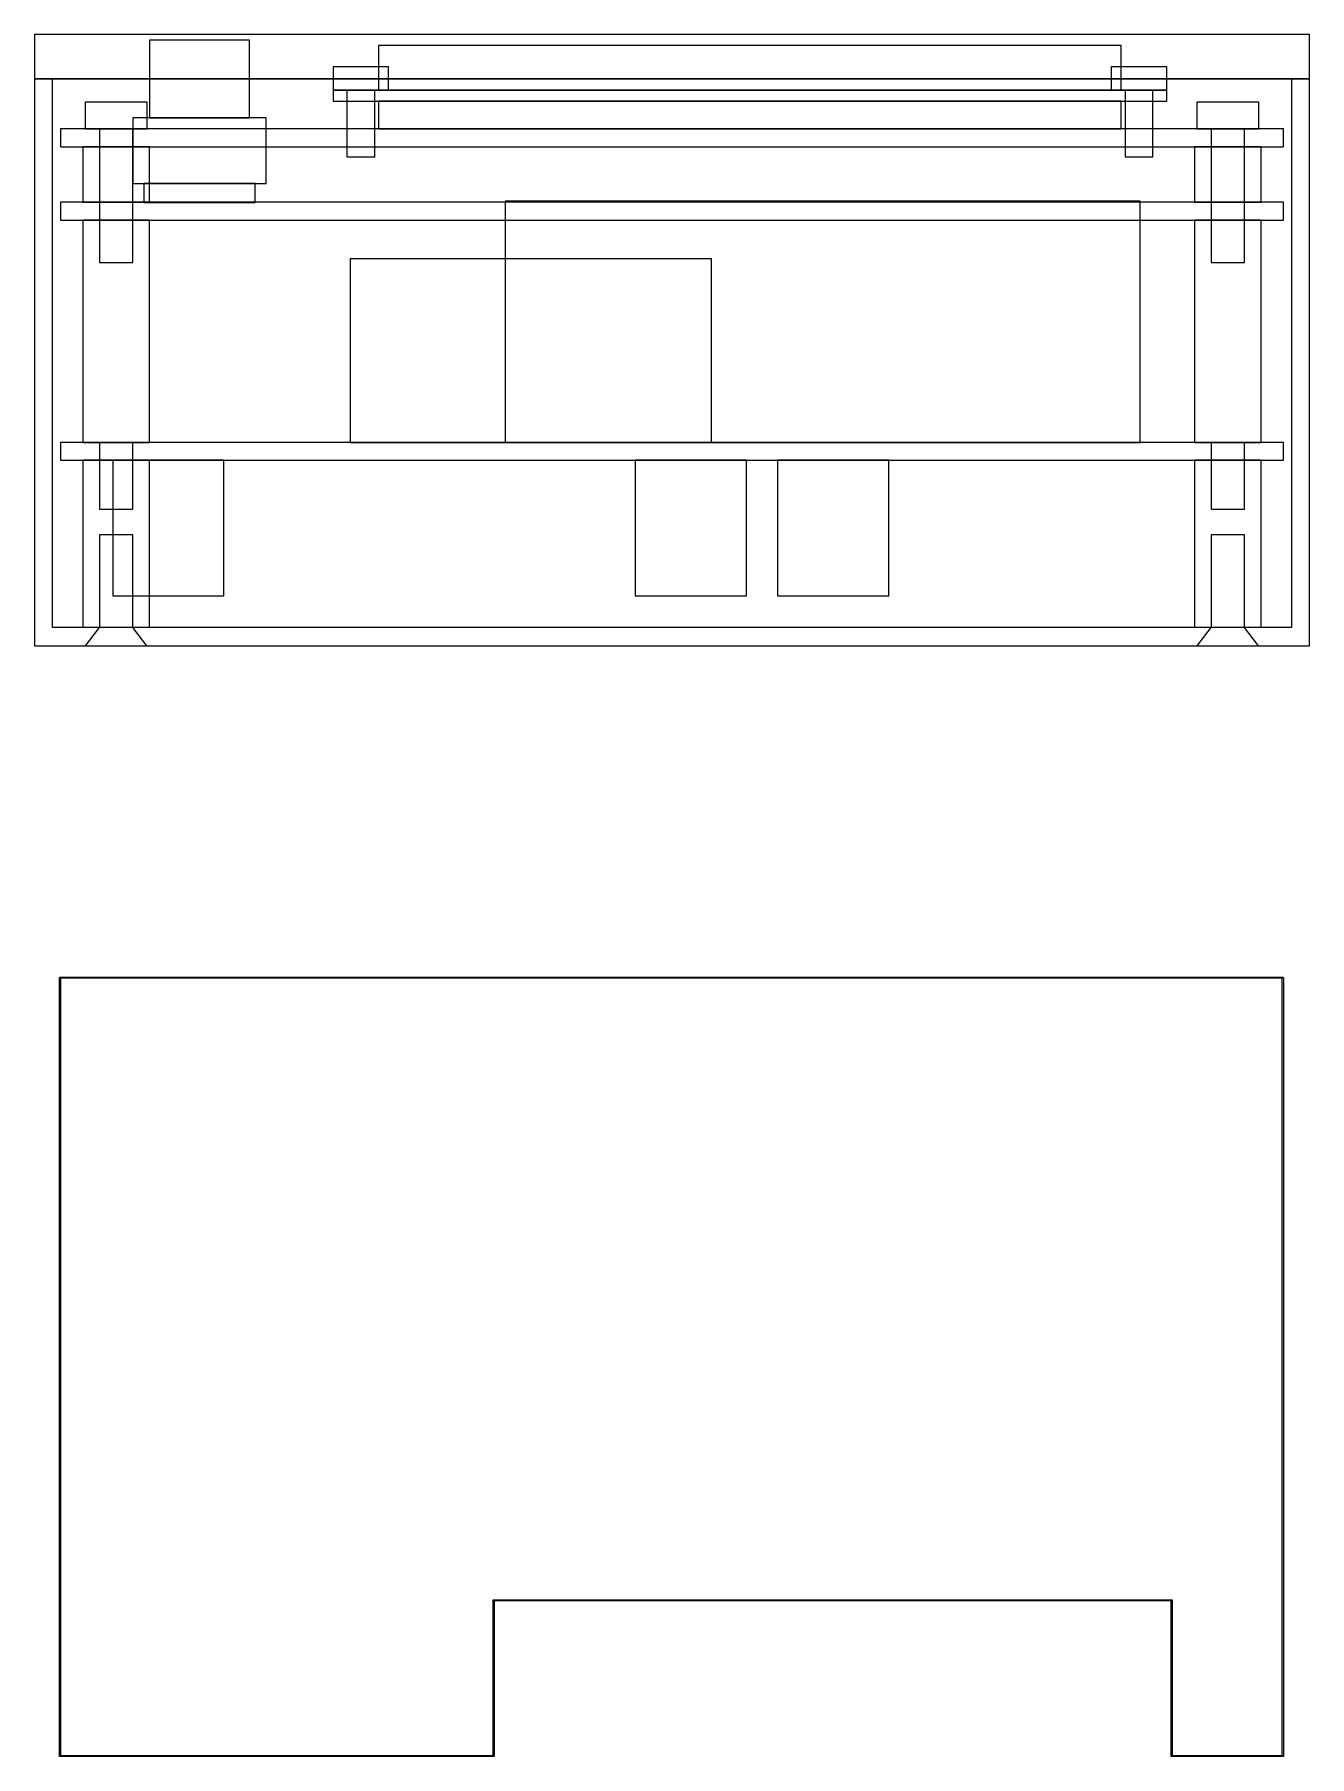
# Model space of a CAD drawing. Header units: millimetres. Extents: x -2 to 112, y -70 to 85.
import ezdxf

# ---------------------------------------------------------------- set-up
doc = ezdxf.new("R2010")
doc.units = ezdxf.units.MM
doc.layers.get('0').update_dxf_attribs({"lineweight": 25, "true_color": 0xffffff})
for name, color, linetype, lineweight, true_color in [('BLACK', 7, 'Continuous', 5, 0xffffff), ('boitier', 2, 'Continuous', 25, 0xffff00), ('components', 9, 'Continuous', 25, 0xc0c0c0), ('D6R', 30, 'Continuous', 25, 0xff7f00), ('visserie', 94, 'Continuous', 25, 0x008000)]:
    doc.layers.add(name, color=color, linetype=linetype, lineweight=lineweight, true_color=true_color)

# ---------------------------------------------------------------- blocks, each defined once
blk = doc.blocks.new('D6R')
at = {"layer": 'D6R'}
for p, q in [((-12.62, 20.26), (-21.62, 20.26)), ((-21.62, 20.26), (-21.62, 13.26)), ((-12.62, 13.26), (-12.62, 20.26)), ((-11.12, 13.26), (-23.12, 13.26)), ((-23.12, 13.26), (-23.12, 7.36)), ((-21.62, 13.26), (-12.62, 13.26)), ((-11.12, 7.36), (-11.12, 13.26)), ((-23.12, 7.36), (-11.12, 7.36)), ((-12.12, 7.36), (-22.12, 7.36)), ((-22.12, 7.36), (-22.12, 5.66)), ((-12.12, 5.66), (-12.12, 7.36)), ((-22.12, 5.66), (-12.12, 5.66))]:
    blk.add_line(p, q, dxfattribs=at)
blk = doc.blocks.new('M2.5x6')
at = {"layer": 'visserie'}
for p, q in [((2.5, 2.1), (-2.5, 2.1)), ((-2.5, 2.1), (-2.5, 0)), ((2.5, 0), (2.5, 2.1)), ((-2.5, 0), (2.5, 0)), ((1.25, 0), (-1.25, 0)), ((-1.25, 0), (-1.25, -6)), ((1.25, -6), (1.25, 0)), ((-1.25, -6), (1.25, -6))]:
    blk.add_line(p, q, dxfattribs=at)
blk = doc.blocks.new('EM3x20')
at = {"layer": 'visserie'}
for p, q in [((3, 0), (-3, 0)), ((-3, 0), (-3, -20)), ((3, -20), (3, 0)), ((-3, -20), (3, -20)), ((1.5, -20), (-1.5, -20)), ((-1.5, -20), (-1.5, -26)), ((1.5, -26), (1.5, -20)), ((-1.5, -26), (1.5, -26))]:
    blk.add_line(p, q, dxfattribs=at)
blk = doc.blocks.new('EM3x5')
at = {"layer": 'visserie'}
for p, q in [((3, 0), (-3, 0)), ((-3, 0), (-3, -5)), ((3, -5), (3, 0)), ((-3, -5), (3, -5))]:
    blk.add_line(p, q, dxfattribs=at)
blk = doc.blocks.new('M3x12')
at = {"layer": 'visserie'}
for p, q in [((2.8, 2.4), (-2.8, 2.4)), ((-2.8, 2.4), (-2.8, 0)), ((2.8, 0), (2.8, 2.4)), ((-2.8, 0), (2.8, 0)), ((1.5, 0), (-1.5, 0)), ((-1.5, 0), (-1.5, -12)), ((1.5, -12), (1.5, 0)), ((-1.5, -12), (1.5, -12))]:
    blk.add_line(p, q, dxfattribs=at)
blk = doc.blocks.new('boitier')
at = {"layer": 'boitier'}
for p, q in [((57.35, 55), (-57.35, 55)), ((-57.35, 55), (-57.35, 51)), ((57.35, 51), (57.35, 55)), ((57.35, 51), (-57.35, 51)), ((-57.35, 51), (-57.35, 0)), ((-57.35, 51), (57.35, 51)), ((55.75, 51), (-55.75, 51)), ((-55.75, 51), (-55.75, 1.7)), ((55.75, 1.7), (55.75, 51)), ((57.35, 0), (57.35, 51)), ((-55.75, 1.7), (55.75, 1.7)), ((-57.35, 0), (57.35, 0))]:
    blk.add_line(p, q, dxfattribs=at)
blk = doc.blocks.new('M3x10F')
at = {"layer": 'visserie'}
for p, q in [((2.75, 0), (-2.75, 0)), ((-2.75, 0), (-1.5, -1.65)), ((1.5, 0), (-1.5, 0)), ((2.75, 0), (1.5, -1.65)), ((-1.5, -1.65), (-1.5, -10)), ((1.5, -10), (1.5, -1.65)), ((-1.5, -10), (1.5, -10))]:
    blk.add_line(p, q, dxfattribs=at)
blk = doc.blocks.new('EM3x15')
at = {"layer": 'visserie'}
for p, q in [((3, 15), (-3, 15)), ((-3, 15), (-3, 0)), ((3, 0), (3, 15)), ((-3, 0), (3, 0))]:
    blk.add_line(p, q, dxfattribs=at)

msp = doc.modelspace()

# ---------------------------------------------------------------- linework, layer by layer
for p, q in [((95.411, 83.9), (28.611, 83.9)), ((28.611, 83.9), (28.611, 79.9)), ((95.411, 79.9), (95.411, 83.9)), ((99.511, 79.9), (24.511, 79.9)), ((24.511, 79.9), (24.511, 78.9)), ((28.611, 79.9), (95.411, 79.9)), ((99.511, 78.9), (99.511, 79.9)), ((24.511, 78.9), (99.511, 78.9)), ((95.411, 78.9), (28.611, 78.9)), ((28.611, 78.9), (28.611, 76.4)), ((95.411, 76.4), (95.411, 78.9)), ((110, 76.4), (0, 76.4)), ((0, 76.4), (0, 74.8)), ((110, 76.4), (0, 76.4)), ((0, 76.4), (0, 74.8)), ((28.611, 76.4), (95.411, 76.4)), ((110, 74.8), (110, 76.4)), ((110, 74.8), (110, 76.4)), ((0, 74.8), (110, 74.8)), ((0, 74.8), (110, 74.8)), ((0, 74.8), (0, 74.8)), ((0, 74.8), (0, 74.8)), ((0, 74.8), (0, 74.8)), ((0, 74.8), (0, 74.8)), ((0, 74.8), (0, 74.8)), ((0, 74.8), (0, 74.8)), ((0, 74.8), (0, 74.8)), ((0, 74.8), (0, 74.8)), ((110, 69.8), (0, 69.8)), ((0, 69.8), (0, 68.2)), ((110, 68.2), (110, 69.8)), ((0, 68.2), (110, 68.2)), ((110, 48.2), (0, 48.2)), ((0, 48.2), (0, 46.6)), ((110, 46.6), (110, 48.2)), ((0, 46.6), (110, 46.6))]:
    msp.add_line(p, q)
at = {"layer": 'BLACK', "linetype": 'Continuous'}
for p, q in [((-0.1, 0.05), (-0.0854, 0.0854)), ((-0.1, -69.95), (-0.1, 0.05)), ((-0.0854, 0.0854), (-0.05, 0.1)), ((-0.05, 0.1), (109.95, 0.1)), ((109.9, 0), (0, 0)), ((0, 0), (0, -69.9)), ((109.9, -69.9), (109.9, 0)), ((109.95, 0.1), (109.985, 0.0854)), ((109.985, 0.0854), (110, 0.05)), ((110, 0.05), (110, -69.95)), ((38.9, -55.95), (38.9146, -55.915)), ((38.9, -69.9), (38.9, -55.95)), ((38.9146, -55.915), (38.95, -55.9)), ((38.95, -55.9), (99.95, -55.9)), ((99.9, -56), (39, -56)), ((39, -56), (39, -69.95)), ((99.9, -69.95), (99.9, -56)), ((99.95, -55.9), (99.985, -55.915)), ((99.985, -55.915), (100, -55.95)), ((100, -55.95), (100, -69.9)), ((-0.0854, -69.985), (-0.1, -69.95)), ((-0.05, -70), (-0.0854, -69.985)), ((38.95, -70), (-0.05, -70)), ((0, -69.9), (38.9, -69.9)), ((38.9854, -69.985), (38.95, -70)), ((39, -69.95), (38.9854, -69.985)), ((99.915, -69.985), (99.9, -69.95)), ((99.95, -70), (99.915, -69.985)), ((109.95, -70), (99.95, -70)), ((100, -69.9), (109.9, -69.9)), ((109.985, -69.985), (109.95, -70)), ((110, -69.95), (109.985, -69.985))]:
    msp.add_line(p, q, dxfattribs=at)
at = {"layer": 'components'}
for p, q in [((97.12, 69.9), (40, 69.9)), ((40, 69.9), (40, 48.2)), ((97.12, 48.2), (97.12, 69.9)), ((58.556, 64.71), (26.044, 64.71)), ((26.044, 64.71), (26.044, 48.2)), ((58.556, 48.2), (58.556, 64.71)), ((26.044, 48.2), (58.556, 48.2)), ((40, 48.2), (97.12, 48.2)), ((14.7, 46.6), (4.7, 46.6)), ((4.7, 46.6), (4.7, 34.4)), ((14.7, 34.4), (14.7, 46.6)), ((61.7, 46.6), (51.7, 46.6)), ((51.7, 46.6), (51.7, 34.4)), ((61.7, 34.4), (61.7, 46.6)), ((74.5, 46.6), (64.5, 46.6)), ((64.5, 46.6), (64.5, 34.4)), ((74.5, 34.4), (74.5, 46.6)), ((4.7, 34.4), (14.7, 34.4)), ((51.7, 34.4), (61.7, 34.4)), ((64.5, 34.4), (74.5, 34.4))]:
    msp.add_line(p, q, dxfattribs=at)

# ---------------------------------------------------------------- block references
at = {"layer": 'boitier'}
msp.add_blockref('boitier', (55, 29.9), dxfattribs=at)
at = {"layer": 'D6R'}
msp.add_blockref('D6R', (29.6175, 64.135), dxfattribs=at)
at = {"layer": 'visserie'}
for name, p in [('M2.5x6', (27.011, 79.9)), ('M2.5x6', (97.011, 79.9)), ('M3x12', (5, 76.4)), ('M3x12', (105, 76.4)), ('EM3x5', (5, 74.8)), ('EM3x5', (105, 74.8)), ('EM3x20', (5, 68.2)), ('EM3x20', (105, 68.2)), ('EM3x15', (5, 31.6)), ('EM3x15', (105, 31.6))]:
    msp.add_blockref(name, p, dxfattribs=at)
at = {"layer": 'visserie', "rotation": -180}
for p in [(5, 29.9), (105, 29.9)]:
    msp.add_blockref('M3x10F', p, dxfattribs=at)

doc.saveas('drawing.dxf')
